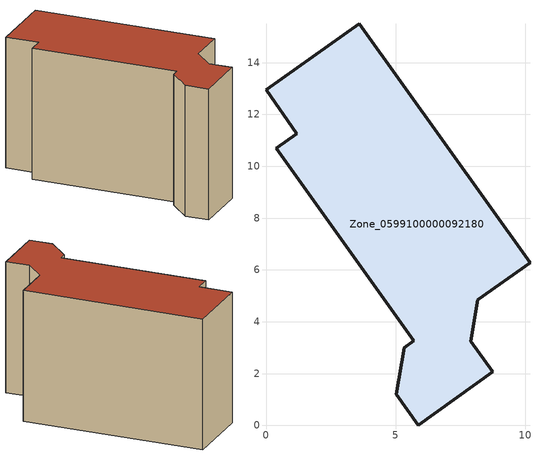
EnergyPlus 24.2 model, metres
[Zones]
Zone_0599100000092180
 floor ground (C_G): 1.19,11.26 0,12.95 3.6,15.51 10.19,6.28 8.17,4.84 7.91,3.25 8.76,2.07 5.87,0 5.02,1.2 5.33,2.99 5.71,3.27 0.39,10.7 z0
 wall outside (C_F): 7.91,3.25 8.17,4.84 10.19,6.28 3.6,15.51 0,12.95 1.19,11.26 0.39,10.7 5.71,3.27 5.33,2.99 5.02,1.2 5.87,0 8.76,2.07 7.91,3.25 z0:8.27
 roof outside (C_R): 8.17,4.84 10.19,6.28 3.6,15.51 0,12.95 1.19,11.26 0.39,10.7 5.71,3.27 5.33,2.99 5.02,1.2 5.87,0 8.76,2.07 7.91,3.25 z8.27
[BUILDING]
Pand.0599100000092180: North Axis=0; Terrain=City; Loads Convergence Tolerance Value=0.04; Temperature Convergence Tolerance Value=0.4; Solar Distribution=FullExterior; Maximum Number of Warmup Days=25; Minimum Number of Warmup Days=1
[Site:Location]
Rotterdam.The.Hague.AP_ZH_NLD Design_Conditions: Latitude=51.96; Longitude=4.45; Time Zone=1; Elevation=-4.5
[SITE:GROUNDTEMPERATURE:BUILDINGSURFACE]
18, 18, 18, 18, 18, 18, 18, 18, 18, 18, 18, 18
[MATERIAL] Thermal Absorptance=0.9; Solar Absorptance=0.7; Visible Absorptance=0.7
Name | Roughness | Thickness | Conductivity | Density | Specific Heat
G.TI.1975-1991 | MediumSmooth | 0.15 | 0.288461 | 540 | 1210
F.TI.1975-1991 | Rough | 0.3 | 0.230769 | 1920 | 840
R.TI.1975-1991 | MediumRough | 0.2 | 0.153846 | 1500 | 1000
[CONSTRUCTION]
C_G: G.TI.1975-1991
C_F: F.TI.1975-1991
C_R: R.TI.1975-1991
[ZONE]
Zone_0599100000092180: Type=1; Multiplier=1; Ceiling Height=Autocalculate; Volume=Autocalculate; Floor Area=autocalculate; Part of Total Floor Area=Yes
[ZONEINFILTRATION:DESIGNFLOWRATE]
Infil_Zone_0599100000092180: Zone or ZoneList or Space or SpaceList=Zone_0599100000092180; Schedule=AlwaysOn; Design Flow Rate Calculation Method=Flow/Area; Flow Rate per Floor Area=0.003; Constant Term Coefficient=1; Temperature Term Coefficient=0; Velocity Term Coefficient=0; Velocity Squared Term Coefficient=0
[HVACTEMPLATE:ZONE:IDEALLOADSAIRSYSTEM]
Zone_0599100000092180: Maximum Heating Supply Air Temperature=50; Minimum Cooling Supply Air Temperature=13; Maximum Heating Supply Air Humidity Ratio=0.0156; Minimum Cooling Supply Air Humidity Ratio=0.0077; Heating Limit=NoLimit; Cooling Limit=NoLimit; Dehumidification Control Type=ConstantSensibleHeatRatio; Cooling Sensible Heat Ratio=0.7; Dehumidification Setpoint=60; Humidification Control Type=None; Humidification Setpoint=30; Outdoor Air Method=None; Outdoor Air Flow Rate per Person=0.00944; Outdoor Air Flow Rate per Zone Floor Area=0; Outdoor Air Flow Rate per Zone=0; Demand Controlled Ventilation Type=None; Outdoor Air Economizer Type=NoEconomizer; Heat Recovery Type=None; Sensible Heat Recovery Effectiveness=0.7; Latent Heat Recovery Effectiveness=0.65
[ZONECONTROL:THERMOSTAT]
ThermostatControl_Zone_0599100000092180: Zone or ZoneList=Zone_0599100000092180; Control Type Schedule=DualSetpointControlType; Control 1=Thermostat_Zone_0599100000092180; Temperature Difference Between Cutout And Setpoint=0
[THERMOSTATSETPOINT:DUALSETPOINT]
Thermostat_Zone_0599100000092180: Heating Setpoint Temperature Schedule=HeatingSetpoint_Zone_0599100000092180; Cooling Setpoint Temperature Schedule=CoolingSetpoint_Zone_0599100000092180
[SCHEDULE:COMPACT]
HeatingSetpoint_Zone_0599100000092180: Through: 12/31, For: AllDays, Until: 24:00, 21
CoolingSetpoint_Zone_0599100000092180: Through: 12/31, For: AllDays, Until: 24:00, 24
DualSetpointControlType: Through: 12/31, For: AllDays, Until: 24:00, 4
AlwaysOn: Through: 12/31, For: AllDays, Until: 24:00, 1
